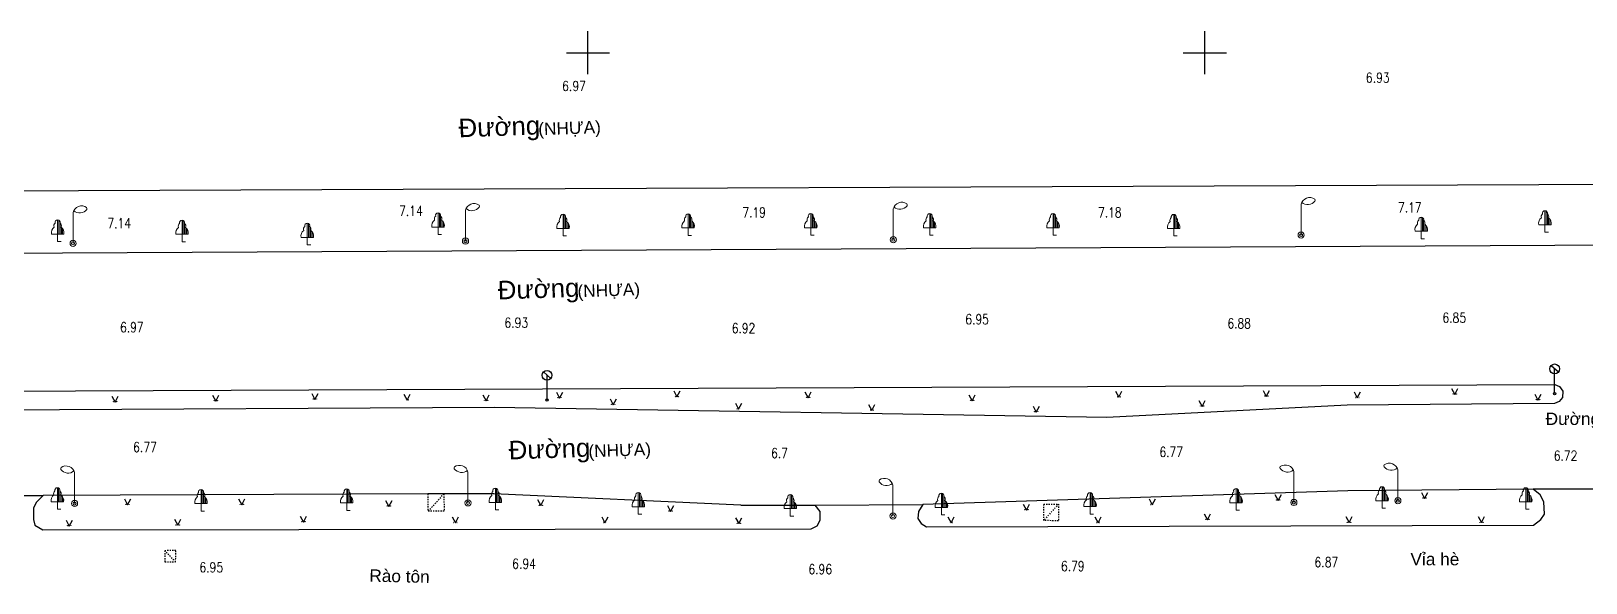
# Model space of a CAD drawing. Header units: millimetres. Extents: x 581430 to 583682, y 2329840 to 2330113.
# Drawn here: x 582975.9 to 583101.9, y 2330057 to 2330101.7 of the extents above; entities that cross this region are included whole.
import ezdxf
from ezdxf.enums import TextEntityAlignment as Align
from ezdxf.xclip import XClip

# ---------------------------------------------------------------- set-up
doc = ezdxf.new("R2010")
doc.units = ezdxf.units.MM
doc.header["$LTSCALE"] = 0.001
doc.header["$MEASUREMENT"] = 0
doc.header["$XCLIPFRAME"] = 0
doc.linetypes.add('NETNHA500', pattern=[0.75, 0.5, -0.25])
doc.layers.add('CHUGIAI', color=250, linetype='Continuous')
doc.layers.add('Existing map', color=250, linetype='Continuous')
doc.layers.add('KYHIEU', color=250, linetype='Continuous', lineweight=0)
doc.styles.add('CHU', font='', dxfattribs={"height": 1.5})
doc.styles.add('CLD', font='', dxfattribs={"height": 1})
doc.styles.add('DC', font='romans.shx', dxfattribs={"width": 0.8, "height": 0.8})
doc.styles.get('CHU').set_extended_font_data('.VnArial')
doc.styles.get('CLD').set_extended_font_data('.VnArialH')

# ---------------------------------------------------------------- blocks, each defined once
blk = doc.blocks.new('CAYLR')
at = {"layer": 'KYHIEU'}
for points in [[(0, 1.75, 0.497303), (-0.198201, 1.488681, 0.339551), (-0.284941, 1.163565, 0.289175), (-0.5, 0.602359)], [(0, 1.75, -0.497303), (0.198201, 1.488681, -0.339551), (0.284941, 1.163565, -0.289175), (0.5, 0.602359)]]:
    blk.add_lwpolyline(points, format="xyb", dxfattribs=at)
for points in [[(0, 0), (0, 1.75)], [(0.1, 0.602359), (0.1, 1.724173)], [(0.2, 0.602359), (0.2, 1.487287)], [(-0.5, 0.602359), (0.5, 0.602359)], [(0, 0), (0.280275, -0.001587)], [(0.3, 0.602359), (0.3, 1.151908)], [(0.4, 0.602359), (0.4, 1.04811)], [(0.5, 0.602359), (0.5, 0.8228110000000001)]]:
    blk.add_lwpolyline(points, dxfattribs=at)
blk = doc.blocks.new('DEN-P')
at = {"layer": 'KYHIEU'}
for points in [[(1.097098964673933, 2.919030659173586, 0.5236518105231166), (5.005858838558197e-09, 2.499999998472049, 0.5493756897929506)], [(0.04813851602375507, 2.635291708156728, 0.4205312355544072), (1.11363583378261, 2.754774887216627, 0.5722409269359763)]]:
    blk.add_lwpolyline(points, format="xyb", dxfattribs=at)
blk.add_lwpolyline([(0, 0), (0, 2.5)], dxfattribs=at)
for radius in [0.25, 0.125]:
    blk.add_circle((0, 0), radius, dxfattribs=at)
blk.add_arc((0.9486675754305907, 2.821126608832856), 0.1778119251538809, 338.0895637355486, 33.40849590752357, dxfattribs=at)
blk = doc.blocks.new('DEN-T')
at = {"layer": 'KYHIEU'}
for points in [[(-0.04813851602375507, 2.635291708156728, -0.4205312355544072), (-1.11363583378261, 2.754774887216627, -0.5722409269359763)], [(-1.097098964673933, 2.919030659173586, -0.5236518105231166), (-5.005858838558197e-09, 2.499999998472049, -0.5493756897929506)]]:
    blk.add_lwpolyline(points, format="xyb", dxfattribs=at)
blk.add_lwpolyline([(0, 0), (0, 2.5)], dxfattribs=at)
for radius in [0.25, 0.125]:
    blk.add_circle((0, 0), radius, dxfattribs=at)
blk.add_arc((-0.9486675754305907, 2.821126608832856), 0.1778119251538809, 146.5915040924764, 201.9104362644512, dxfattribs=at)
blk = doc.blocks.new('BB')
at = {"layer": 'CHUGIAI'}
for p, q in [((-0.2880799999693409, 2.277505999896675), (0.3139760000049137, 1.752171999774873)), ((0, 0), (0, 2))]:
    blk.add_line(p, q, dxfattribs=at)
for centre, radius in [((0, 2), 0.4), ((0, 0), 0.1)]:
    blk.add_circle(centre, radius, dxfattribs=at)
blk = doc.blocks.new('CAYLR-flat-26')
at = {"layer": 'KYHIEU'}
for points in [[(0, 1.75, 0.497303), (-0.1982009999919683, 1.488681000191718, 0.339551), (-0.2849410000490025, 1.163565000053495, 0.289175), (-0.5, 0.6023590001277626)], [(0, 1.75, -0.497303), (0.1982009999919683, 1.488681000191718, -0.339551), (0.2849410000490025, 1.163565000053495, -0.289175), (0.5, 0.6023590001277626)]]:
    blk.add_lwpolyline(points, format="xyb", dxfattribs=at)
for points in [[(0, 0), (0, 1.75)], [(0.09999999997671694, 0.6023590001277626), (0.09999999997671694, 1.724173000082374)], [(0.1999999999534339, 0.6023590001277626), (0.1999999999534339, 1.487286999821663)], [(-0.5, 0.6023590001277626), (0.5, 0.6023590001277626)], [(0, 0), (0.2802750000264496, -0.001587000209838152)], [(0.3000000000465661, 0.6023590001277626), (0.3000000000465661, 1.151907999999821)], [(0.4000000000232831, 0.6023590001277626), (0.4000000000232831, 1.048109999857843)], [(0.5, 0.6023590001277626), (0.5, 0.8228110000491142)]]:
    blk.add_lwpolyline(points, dxfattribs=at)
blk = doc.blocks.new('CAYLR-flat-27')
at = {"layer": 'KYHIEU'}
for points in [[(0, 1.75, 0.497303), (-0.1982009999919683, 1.488681000191718, 0.339551), (-0.2849410000490025, 1.163565000053495, 0.289175), (-0.5, 0.6023590001277626)], [(0, 1.75, -0.497303), (0.1982009999919683, 1.488681000191718, -0.339551), (0.2849410000490025, 1.163565000053495, -0.289175), (0.5, 0.6023590001277626)]]:
    blk.add_lwpolyline(points, format="xyb", dxfattribs=at)
for points in [[(0, 0), (0, 1.75)], [(0.09999999997671694, 0.6023590001277626), (0.09999999997671694, 1.724173000082374)], [(0.1999999999534339, 0.6023590001277626), (0.1999999999534339, 1.487286999821663)], [(-0.5, 0.6023590001277626), (0.5, 0.6023590001277626)], [(0, 0), (0.2802750000264496, -0.001587000209838152)], [(0.3000000000465661, 0.6023590001277626), (0.3000000000465661, 1.151907999999821)], [(0.4000000000232831, 0.6023590001277626), (0.4000000000232831, 1.048109999857843)], [(0.5, 0.6023590001277626), (0.5, 0.8228110000491142)]]:
    blk.add_lwpolyline(points, dxfattribs=at)
blk = doc.blocks.new('CAYLR-flat-29')
at = {"layer": 'KYHIEU'}
for points in [[(0, 1.75, 0.497303), (-0.1982009999919683, 1.488681000191718, 0.339551), (-0.2849410000490025, 1.163565000053495, 0.289175), (-0.5, 0.6023590001277626)], [(0, 1.75, -0.497303), (0.1982009999919683, 1.488681000191718, -0.339551), (0.2849410000490025, 1.163565000053495, -0.289175), (0.5, 0.6023590001277626)]]:
    blk.add_lwpolyline(points, format="xyb", dxfattribs=at)
for points in [[(0, 0), (0, 1.75)], [(0.09999999997671694, 0.6023590001277626), (0.09999999997671694, 1.724173000082374)], [(0.1999999999534339, 0.6023590001277626), (0.1999999999534339, 1.487286999821663)], [(-0.5, 0.6023590001277626), (0.5, 0.6023590001277626)], [(0, 0), (0.2802750000264496, -0.001587000209838152)], [(0.3000000000465661, 0.6023590001277626), (0.3000000000465661, 1.151907999999821)], [(0.4000000000232831, 0.6023590001277626), (0.4000000000232831, 1.048109999857843)], [(0.5, 0.6023590001277626), (0.5, 0.8228110000491142)]]:
    blk.add_lwpolyline(points, dxfattribs=at)
blk = doc.blocks.new('CAYLR-flat-30')
at = {"layer": 'KYHIEU'}
for points in [[(0, 1.75, 0.497303), (-0.1982009999919683, 1.488681000191718, 0.339551), (-0.2849410000490025, 1.163565000053495, 0.289175), (-0.5, 0.6023590001277626)], [(0, 1.75, -0.497303), (0.1982009999919683, 1.488681000191718, -0.339551), (0.2849410000490025, 1.163565000053495, -0.289175), (0.5, 0.6023590001277626)]]:
    blk.add_lwpolyline(points, format="xyb", dxfattribs=at)
for points in [[(0, 0), (0, 1.75)], [(0.09999999997671694, 0.6023590001277626), (0.09999999997671694, 1.724173000082374)], [(0.1999999999534339, 0.6023590001277626), (0.1999999999534339, 1.487286999821663)], [(-0.5, 0.6023590001277626), (0.5, 0.6023590001277626)], [(0, 0), (0.2802750000264496, -0.001587000209838152)], [(0.3000000000465661, 0.6023590001277626), (0.3000000000465661, 1.151907999999821)], [(0.4000000000232831, 0.6023590001277626), (0.4000000000232831, 1.048109999857843)], [(0.5, 0.6023590001277626), (0.5, 0.8228110000491142)]]:
    blk.add_lwpolyline(points, dxfattribs=at)
blk = doc.blocks.new('CAYLR-flat-31')
at = {"layer": 'KYHIEU'}
for points in [[(0, 1.75, 0.497303), (-0.1982009999919683, 1.488681000191718, 0.339551), (-0.2849410000490025, 1.163565000053495, 0.289175), (-0.5, 0.6023590001277626)], [(0, 1.75, -0.497303), (0.1982009999919683, 1.488681000191718, -0.339551), (0.2849410000490025, 1.163565000053495, -0.289175), (0.5, 0.6023590001277626)]]:
    blk.add_lwpolyline(points, format="xyb", dxfattribs=at)
for points in [[(0, 0), (0, 1.75)], [(0.09999999997671694, 0.6023590001277626), (0.09999999997671694, 1.724173000082374)], [(0.1999999999534339, 0.6023590001277626), (0.1999999999534339, 1.487286999821663)], [(-0.5, 0.6023590001277626), (0.5, 0.6023590001277626)], [(0, 0), (0.2802750000264496, -0.001587000209838152)], [(0.3000000000465661, 0.6023590001277626), (0.3000000000465661, 1.151907999999821)], [(0.4000000000232831, 0.6023590001277626), (0.4000000000232831, 1.048109999857843)], [(0.5, 0.6023590001277626), (0.5, 0.8228110000491142)]]:
    blk.add_lwpolyline(points, dxfattribs=at)
blk = doc.blocks.new('CAYLR-flat-32')
at = {"layer": 'KYHIEU'}
for points in [[(0, 1.75, 0.497303), (-0.1982009999919683, 1.488681000191718, 0.339551), (-0.2849410000490025, 1.163565000053495, 0.289175), (-0.5, 0.6023590001277626)], [(0, 1.75, -0.497303), (0.1982009999919683, 1.488681000191718, -0.339551), (0.2849410000490025, 1.163565000053495, -0.289175), (0.5, 0.6023590001277626)]]:
    blk.add_lwpolyline(points, format="xyb", dxfattribs=at)
for points in [[(0, 0), (0, 1.75)], [(0.09999999997671694, 0.6023590001277626), (0.09999999997671694, 1.724173000082374)], [(0.1999999999534339, 0.6023590001277626), (0.1999999999534339, 1.487286999821663)], [(-0.5, 0.6023590001277626), (0.5, 0.6023590001277626)], [(0, 0), (0.2802750000264496, -0.001587000209838152)], [(0.3000000000465661, 0.6023590001277626), (0.3000000000465661, 1.151907999999821)], [(0.4000000000232831, 0.6023590001277626), (0.4000000000232831, 1.048109999857843)], [(0.5, 0.6023590001277626), (0.5, 0.8228110000491142)]]:
    blk.add_lwpolyline(points, dxfattribs=at)
blk = doc.blocks.new('CAYLR-flat-33')
at = {"layer": 'KYHIEU'}
for points in [[(0, 1.75, 0.497303), (-0.1982009999919683, 1.488681000191718, 0.339551), (-0.2849410000490025, 1.163565000053495, 0.289175), (-0.5, 0.6023590001277626)], [(0, 1.75, -0.497303), (0.1982009999919683, 1.488681000191718, -0.339551), (0.2849410000490025, 1.163565000053495, -0.289175), (0.5, 0.6023590001277626)]]:
    blk.add_lwpolyline(points, format="xyb", dxfattribs=at)
for points in [[(0, 0), (0, 1.75)], [(0.09999999997671694, 0.6023590001277626), (0.09999999997671694, 1.724173000082374)], [(0.1999999999534339, 0.6023590001277626), (0.1999999999534339, 1.487286999821663)], [(-0.5, 0.6023590001277626), (0.5, 0.6023590001277626)], [(0, 0), (0.2802750000264496, -0.001587000209838152)], [(0.3000000000465661, 0.6023590001277626), (0.3000000000465661, 1.151907999999821)], [(0.4000000000232831, 0.6023590001277626), (0.4000000000232831, 1.048109999857843)], [(0.5, 0.6023590001277626), (0.5, 0.8228110000491142)]]:
    blk.add_lwpolyline(points, dxfattribs=at)
blk = doc.blocks.new('CAYLR-flat-34')
at = {"layer": 'KYHIEU'}
for points in [[(0, 1.75, 0.497303), (-0.1982009999919683, 1.488681000191718, 0.339551), (-0.2849410000490025, 1.163565000053495, 0.289175), (-0.5, 0.6023590001277626)], [(0, 1.75, -0.497303), (0.1982009999919683, 1.488681000191718, -0.339551), (0.2849410000490025, 1.163565000053495, -0.289175), (0.5, 0.6023590001277626)]]:
    blk.add_lwpolyline(points, format="xyb", dxfattribs=at)
for points in [[(0, 0), (0, 1.75)], [(0.09999999997671694, 0.6023590001277626), (0.09999999997671694, 1.724173000082374)], [(0.1999999999534339, 0.6023590001277626), (0.1999999999534339, 1.487286999821663)], [(-0.5, 0.6023590001277626), (0.5, 0.6023590001277626)], [(0, 0), (0.2802750000264496, -0.001587000209838152)], [(0.3000000000465661, 0.6023590001277626), (0.3000000000465661, 1.151907999999821)], [(0.4000000000232831, 0.6023590001277626), (0.4000000000232831, 1.048109999857843)], [(0.5, 0.6023590001277626), (0.5, 0.8228110000491142)]]:
    blk.add_lwpolyline(points, dxfattribs=at)
blk = doc.blocks.new('CAYLR-flat-35')
at = {"layer": 'KYHIEU'}
for points in [[(0, 1.75, 0.497303), (-0.1982009999919683, 1.488681000191718, 0.339551), (-0.2849410000490025, 1.163565000053495, 0.289175), (-0.5, 0.6023590001277626)], [(0, 1.75, -0.497303), (0.1982009999919683, 1.488681000191718, -0.339551), (0.2849410000490025, 1.163565000053495, -0.289175), (0.5, 0.6023590001277626)]]:
    blk.add_lwpolyline(points, format="xyb", dxfattribs=at)
for points in [[(0, 0), (0, 1.75)], [(0.09999999997671694, 0.6023590001277626), (0.09999999997671694, 1.724173000082374)], [(0.1999999999534339, 0.6023590001277626), (0.1999999999534339, 1.487286999821663)], [(-0.5, 0.6023590001277626), (0.5, 0.6023590001277626)], [(0, 0), (0.2802750000264496, -0.001587000209838152)], [(0.3000000000465661, 0.6023590001277626), (0.3000000000465661, 1.151907999999821)], [(0.4000000000232831, 0.6023590001277626), (0.4000000000232831, 1.048109999857843)], [(0.5, 0.6023590001277626), (0.5, 0.8228110000491142)]]:
    blk.add_lwpolyline(points, dxfattribs=at)
blk = doc.blocks.new('BB-flat-9')
at = {"layer": 'CHUGIAI'}
for p, q in [((-0.2880799999693409, 2.277505999896675), (0.3139760000631213, 1.752171999774873)), ((0, 0), (0, 2))]:
    blk.add_line(p, q, dxfattribs=at)
for centre, radius in [((0, 2), 0.4), ((0, 0), 0.1)]:
    blk.add_circle(centre, radius, dxfattribs=at)
blk = doc.blocks.new('BB-flat-10')
for p, q in [((-0.2880799999693409, 2.277505999896675), (0.3139760000631213, 1.752171999774873)), ((0, 0), (0, 2))]:
    blk.add_line(p, q)
for centre, radius in [((0, 2), 0.4), ((0, 0), 0.1)]:
    blk.add_circle(centre, radius)
blk = doc.blocks.new('DEN-T-flat-16')
at = {"layer": 'KYHIEU'}
for points in [[(-0.04813851602375507, 2.635291708167642, -0.4205312355544072), (-1.113635833724402, 2.754774887114763, -0.5722409269359763)], [(-1.097098964615725, 2.919030659366399, -0.5236518105231166), (-5.005858838558197e-09, 2.499999998603016, -0.5493756897929506)]]:
    blk.add_lwpolyline(points, format="xyb", dxfattribs=at)
blk.add_lwpolyline([(0, 0), (0, 2.5)], dxfattribs=at)
for radius in [0.25, 0.125]:
    blk.add_circle((0, 0), radius, dxfattribs=at)
blk.add_arc((-0.9486675754887983, 2.821126608643681), 0.1778119251538809, 146.5915041012708, 201.9104362537072, dxfattribs=at)
blk = doc.blocks.new('DEN-T-flat-17')
at = {"layer": 'KYHIEU'}
for points in [[(-0.04813851602375507, 2.635291708167642, -0.4205312355544072), (-1.113635833840817, 2.754774887114763, -0.5722409269359763)], [(-1.09709896473214, 2.919030659366399, -0.5236518105231166), (-5.005858838558197e-09, 2.499999998603016, -0.5493756897929506)]]:
    blk.add_lwpolyline(points, format="xyb", dxfattribs=at)
blk.add_lwpolyline([(0, 0), (0, 2.5)], dxfattribs=at)
for radius in [0.25, 0.125]:
    blk.add_circle((0, 0), radius, dxfattribs=at)
blk.add_arc((-0.948667575372383, 2.821126608643681), 0.1778119251538809, 146.5915041012708, 201.9104362537072, dxfattribs=at)
blk = doc.blocks.new('DEN-T-flat-18')
at = {"layer": 'KYHIEU'}
for points in [[(-0.04813851602375507, 2.635291708167642, -0.4205312355544072), (-1.113635833840817, 2.754774887114763, -0.5722409269359763)], [(-1.09709896473214, 2.919030659366399, -0.5236518105231166), (-5.005858838558197e-09, 2.499999998603016, -0.5493756897929506)]]:
    blk.add_lwpolyline(points, format="xyb", dxfattribs=at)
blk.add_lwpolyline([(0, 0), (0, 2.5)], dxfattribs=at)
for radius in [0.25, 0.125]:
    blk.add_circle((0, 0), radius, dxfattribs=at)
blk.add_arc((-0.948667575372383, 2.821126608643681), 0.1778119251538809, 146.5915041012708, 201.9104362537072, dxfattribs=at)
blk = doc.blocks.new('DEN-T-flat-19')
at = {"layer": 'KYHIEU'}
for points in [[(-0.04813851602375507, 2.635291708167642, -0.4205312355544072), (-1.113635833840817, 2.754774887114763, -0.5722409269359763)], [(-1.09709896473214, 2.919030659366399, -0.5236518105231166), (-5.005858838558197e-09, 2.499999998603016, -0.5493756897929506)]]:
    blk.add_lwpolyline(points, format="xyb", dxfattribs=at)
blk.add_lwpolyline([(0, 0), (0, 2.5)], dxfattribs=at)
for radius in [0.25, 0.125]:
    blk.add_circle((0, 0), radius, dxfattribs=at)
blk.add_arc((-0.948667575372383, 2.821126608643681), 0.1778119251538809, 146.5915041012708, 201.9104362537072, dxfattribs=at)
blk = doc.blocks.new('DEN-T-flat-20')
at = {"layer": 'KYHIEU'}
for points in [[(-0.04813851602375507, 2.635291708167642, -0.4205312355544072), (-1.113635833724402, 2.754774887114763, -0.5722409269359763)], [(-1.097098964615725, 2.919030659366399, -0.5236518105231166), (-5.005858838558197e-09, 2.499999998603016, -0.5493756897929506)]]:
    blk.add_lwpolyline(points, format="xyb", dxfattribs=at)
blk.add_lwpolyline([(0, 0), (0, 2.5)], dxfattribs=at)
for radius in [0.25, 0.125]:
    blk.add_circle((0, 0), radius, dxfattribs=at)
blk.add_arc((-0.9486675754887983, 2.821126608643681), 0.1778119251538809, 146.5915041012708, 201.9104362537072, dxfattribs=at)
blk = doc.blocks.new('DEN-P-flat-33')
at = {"layer": 'KYHIEU'}
for points in [[(1.09709896473214, 2.919030659366399, 0.5236518105231166), (5.005858838558197e-09, 2.499999998603016, 0.5493756897929506)], [(0.04813851602375507, 2.635291708167642, 0.4205312355544072), (1.113635833840817, 2.754774887114763, 0.5722409269359763)]]:
    blk.add_lwpolyline(points, format="xyb", dxfattribs=at)
blk.add_lwpolyline([(0, 0), (0, 2.5)], dxfattribs=at)
for radius in [0.25, 0.125]:
    blk.add_circle((0, 0), radius, dxfattribs=at)
blk.add_arc((0.948667575372383, 2.821126608643681), 0.1778119251538809, 338.0895637462928, 33.40849589872919, dxfattribs=at)
blk = doc.blocks.new('DEN-P-flat-34')
at = {"layer": 'KYHIEU'}
for points in [[(1.09709896473214, 2.919030659366399, 0.5236518105231166), (5.005858838558197e-09, 2.499999998603016, 0.5493756897929506)], [(0.04813851602375507, 2.635291708167642, 0.4205312355544072), (1.113635833840817, 2.754774887114763, 0.5722409269359763)]]:
    blk.add_lwpolyline(points, format="xyb", dxfattribs=at)
blk.add_lwpolyline([(0, 0), (0, 2.5)], dxfattribs=at)
for radius in [0.25, 0.125]:
    blk.add_circle((0, 0), radius, dxfattribs=at)
blk.add_arc((0.948667575372383, 2.821126608643681), 0.1778119251538809, 338.0895637462928, 33.40849589872919, dxfattribs=at)
blk = doc.blocks.new('DEN-P-flat-35')
at = {"layer": 'KYHIEU'}
for points in [[(1.097098964615725, 2.919030659366399, 0.5236518105231166), (5.005858838558197e-09, 2.499999998603016, 0.5493756897929506)], [(0.04813851602375507, 2.635291708167642, 0.4205312355544072), (1.113635833724402, 2.754774887114763, 0.5722409269359763)]]:
    blk.add_lwpolyline(points, format="xyb", dxfattribs=at)
blk.add_lwpolyline([(0, 0), (0, 2.5)], dxfattribs=at)
for radius in [0.25, 0.125]:
    blk.add_circle((0, 0), radius, dxfattribs=at)
blk.add_arc((0.9486675754887983, 2.821126608643681), 0.1778119251538809, 338.0895637462928, 33.40849589872919, dxfattribs=at)
blk = doc.blocks.new('DEN-P-flat-36')
at = {"layer": 'KYHIEU'}
for points in [[(1.09709896473214, 2.919030659366399, 0.5236518105231166), (5.005858838558197e-09, 2.499999998603016, 0.5493756897929506)], [(0.04813851602375507, 2.635291708167642, 0.4205312355544072), (1.113635833840817, 2.754774887114763, 0.5722409269359763)]]:
    blk.add_lwpolyline(points, format="xyb", dxfattribs=at)
blk.add_lwpolyline([(0, 0), (0, 2.5)], dxfattribs=at)
for radius in [0.25, 0.125]:
    blk.add_circle((0, 0), radius, dxfattribs=at)
blk.add_arc((0.948667575372383, 2.821126608643681), 0.1778119251538809, 338.0895637462928, 33.40849589872919, dxfattribs=at)
blk = doc.blocks.new('Existing map')
at = {"layer": 'Existing map'}
h = blk.add_hatch(color=256, dxfattribs=at)
h.paths.add_polyline_path([(-74.56825758866034, -15.12884830497205, 1), (-74.59025758854114, -15.12884830497205, 1)])
h.paths.add_polyline_path([(-74.82704747864045, -15.12884830497205, 1), (-74.84904747875407, -15.12884830497205, 1)])
h = blk.add_hatch(color=256, dxfattribs=at)
h.paths.add_polyline_path([(-183.1570109517779, -15.75188847072423, 1), (-183.1790109516587, -15.75188847072423, 1)])
h.paths.add_polyline_path([(-183.415800841758, -15.75188847072423, 1), (-183.4378008418716, -15.75188847072423, 1)])
h = blk.add_hatch(color=256, dxfattribs=at)
h.paths.add_polyline_path([(-174.9970032621641, -15.67286626622081, 1), (-175.0190032620449, -15.67286626622081, 1)])
h.paths.add_polyline_path([(-175.2557931521442, -15.67286626622081, 1), (-175.2777931522578, -15.67286626622081, 1)])
h = blk.add_hatch(color=256, dxfattribs=at)
h.paths.add_polyline_path([(-166.9654996306635, -15.53326601162553, 1), (-166.9874996305443, -15.53326601162553, 1)])
h.paths.add_polyline_path([(-167.2242895206437, -15.53326601162553, 1), (-167.2462895207573, -15.53326601162553, 1)])
h = blk.add_hatch(color=256, dxfattribs=at)
h.paths.add_polyline_path([(-159.4928474386688, -15.60315074492246, 1), (-159.5148474385496, -15.60315074492246, 1)])
h.paths.add_polyline_path([(-159.7516373286489, -15.60315074492246, 1), (-159.7736373287626, -15.60315074492246, 1)])
h = blk.add_hatch(color=256, dxfattribs=at)
h.paths.add_polyline_path([(-153.0860022560228, -15.64342330349609, 1), (-153.1080022559036, -15.64342330349609, 1)])
h.paths.add_polyline_path([(-153.3447921460029, -15.64342330349609, 1), (-153.3667921461165, -15.64342330349609, 1)])
h = blk.add_hatch(color=256, dxfattribs=at)
h.paths.add_polyline_path([(-147.1324516079621, -15.4335998906754, 1), (-147.1544516078429, -15.4335998906754, 1)])
h.paths.add_polyline_path([(-147.3912414979422, -15.4335998906754, 1), (-147.4132414980559, -15.4335998906754, 1)])
h = blk.add_hatch(color=256, dxfattribs=at)
h.paths.add_polyline_path([(-142.7827304543462, -15.97541809035465, 1), (-142.804730454227, -15.97541809035465, 1)])
h.paths.add_polyline_path([(-143.0415203443263, -15.97541809035465, 1), (-143.0635203444399, -15.97541809035465, 1)])
h = blk.add_hatch(color=256, dxfattribs=at)
h.paths.add_polyline_path([(-137.6132663807366, -15.33427219418809, 1), (-137.6352663806174, -15.33427219418809, 1)])
h.paths.add_polyline_path([(-137.8720562707167, -15.33427219418809, 1), (-137.8940562708303, -15.33427219418809, 1)])
h = blk.add_hatch(color=256, dxfattribs=at)
h.paths.add_polyline_path([(-132.6224370691925, -16.33161025494337, 1), (-132.6444370690733, -16.33161025494337, 1)])
h.paths.add_polyline_path([(-132.8812269591726, -16.33161025494337, 1), (-132.9032269592863, -16.33161025494337, 1)])
h = blk.add_hatch(color=256, dxfattribs=at)
h.paths.add_polyline_path([(-126.9897935332265, -15.40551062719896, 1), (-127.0117935331073, -15.40551062719896, 1)])
h.paths.add_polyline_path([(-127.2485834232066, -15.40551062719896, 1), (-127.2705834233202, -15.40551062719896, 1)])
h = blk.add_hatch(color=256, dxfattribs=at)
h.paths.add_polyline_path([(-113.6956250827061, -15.64325409103185, 1), (-113.7176250825869, -15.64325409103185, 1)])
h.paths.add_polyline_path([(-113.9544149726862, -15.64325409103185, 1), (-113.9764149727998, -15.64325409103185, 1)])
h = blk.add_hatch(color=256, dxfattribs=at)
h.paths.add_polyline_path([(-101.7969965817174, -15.35745429713279, 1), (-101.8189965815982, -15.35745429713279, 1)])
h.paths.add_polyline_path([(-102.0557864716975, -15.35745429713279, 1), (-102.0777864718111, -15.35745429713279, 1)])
h = blk.add_hatch(color=256, dxfattribs=at)
h.paths.add_polyline_path([(-95.04700319992844, -16.10029686335474, 1), (-95.06900319980923, -16.10029686335474, 1)])
h.paths.add_polyline_path([(-95.30579308990855, -16.10029686335474, 1), (-95.32779309002217, -16.10029686335474, 1)])
h = blk.add_hatch(color=256, dxfattribs=at)
h.paths.add_polyline_path([(-89.8415297473548, -15.30026049586013, 1), (-89.86352974723559, -15.30026049586013, 1)])
h.paths.add_polyline_path([(-90.1003196373349, -15.30026049586013, 1), (-90.12231963744853, -15.30026049586013, 1)])
h = blk.add_hatch(color=256, dxfattribs=at)
h.paths.add_polyline_path([(-82.4624313339591, -15.41464809840545, 1), (-82.4844313338399, -15.41464809840545, 1)])
h.paths.add_polyline_path([(-82.72122122393921, -15.41464809840545, 1), (-82.74322122405283, -15.41464809840545, 1)])
h = blk.add_hatch(color=256, dxfattribs=at)
h.paths.add_polyline_path([(-67.8182642069878, -15.58606028975919, 1), (-67.8402642068686, -15.58606028975919, 1)])
h.paths.add_polyline_path([(-68.07705409696791, -15.58606028975919, 1), (-68.09905409708153, -15.58606028975919, 1)])
h = blk.add_hatch(color=256, dxfattribs=at)
h.paths.add_polyline_path([(-121.8203294596169, -16.43838329799473, 1), (-121.8423294594977, -16.43838329799473, 1)])
h.paths.add_polyline_path([(-122.079119349597, -16.43838329799473, 1), (-122.1011193497106, -16.43838329799473, 1)])
h = blk.add_hatch(color=256, dxfattribs=at)
h.paths.add_polyline_path([(-108.4897985969437, -16.55750884860754, 1), (-108.5117985968245, -16.55750884860754, 1)])
h.paths.add_polyline_path([(-108.7485884869238, -16.55750884860754, 1), (-108.7705884870375, -16.55750884860754, 1)])
h = blk.add_hatch(color=256, dxfattribs=at)
h.paths.add_polyline_path([(-88.87916144402698, -23.72720870608464, 1), (-88.90116144390777, -23.72720870608464, 1)])
h.paths.add_polyline_path([(-89.13795133400708, -23.72720870608464, 1), (-89.1599513341207, -23.72720870608464, 1)])
h = blk.add_hatch(color=256, dxfattribs=at)
h.paths.add_polyline_path([(-77.01477715640794, -23.55968840094283, 1), (-77.03677715628874, -23.55968840094283, 1)])
h.paths.add_polyline_path([(-77.27356704638805, -23.55968840094283, 1), (-77.29556704650167, -23.55968840094283, 1)])
h = blk.add_hatch(color=256, dxfattribs=at)
h.paths.add_polyline_path([(-182.1505135075422, -24.08052425924689, 1), (-182.172513507423, -24.08052425924689, 1)])
h.paths.add_polyline_path([(-182.4093033975223, -24.08052425924689, 1), (-182.4313033976359, -24.08052425924689, 1)])
h = blk.add_hatch(color=256, dxfattribs=at)
h.paths.add_polyline_path([(-172.8936318934429, -24.08052425924689, 1), (-172.9156318933237, -24.08052425924689, 1)])
h.paths.add_polyline_path([(-173.1524217834231, -24.08052425924689, 1), (-173.1744217835367, -24.08052425924689, 1)])
h = blk.add_hatch(color=256, dxfattribs=at)
h.paths.add_polyline_path([(-160.9724092723336, -24.21352522913367, 1), (-160.9944092722144, -24.21352522913367, 1)])
h.paths.add_polyline_path([(-161.2311991623137, -24.21352522913367, 1), (-161.2531991624273, -24.21352522913367, 1)])
h = blk.add_hatch(color=256, dxfattribs=at)
h.paths.add_polyline_path([(-148.651906185085, -24.14702474419028, 1), (-148.6739061849657, -24.14702474419028, 1)])
h.paths.add_polyline_path([(-148.9106960750651, -24.14702474419028, 1), (-148.9326960751787, -24.14702474419028, 1)])
h = blk.add_hatch(color=256, dxfattribs=at)
h.paths.add_polyline_path([(-138.1294008118566, -24.61286656325683, 1), (-138.1514008117374, -24.61286656325683, 1)])
h.paths.add_polyline_path([(-138.3881907018367, -24.61286656325683, 1), (-138.4101907019503, -24.61286656325683, 1)])
h = blk.add_hatch(color=256, dxfattribs=at)
h.paths.add_polyline_path([(-109.2901246950496, -24.50389375863597, 1), (-109.3121246949304, -24.50389375863597, 1)])
h.paths.add_polyline_path([(-109.5489145850297, -24.50389375863597, 1), (-109.5709145851433, -24.50389375863597, 1)])
h = blk.add_hatch(color=256, dxfattribs=at)
h.paths.add_polyline_path([(-99.09029159962665, -24.08627748209983, 1), (-99.11229159950744, -24.08627748209983, 1)])
h.paths.add_polyline_path([(-99.34908148960676, -24.08627748209983, 1), (-99.37108148972038, -24.08627748209983, 1)])
h = blk.add_hatch(color=256, dxfattribs=at)
h.paths.add_polyline_path([(-186.8790392060764, -25.81038292823359, 1), (-186.9010392059572, -25.81038292823359, 1)])
h.paths.add_polyline_path([(-187.1378290960565, -25.81038292823359, 1), (-187.1598290961701, -25.81038292823359, 1)])
h = blk.add_hatch(color=256, dxfattribs=at)
h.paths.add_polyline_path([(-178.088161319145, -25.7438824432902, 1), (-178.1101613190258, -25.7438824432902, 1)])
h.paths.add_polyline_path([(-178.3469512091251, -25.7438824432902, 1), (-178.3689512092387, -25.7438824432902, 1)])
h = blk.add_hatch(color=256, dxfattribs=at)
h.paths.add_polyline_path([(-167.8985661843326, -25.4777112910524, 1), (-167.9205661842134, -25.4777112910524, 1)])
h.paths.add_polyline_path([(-168.1573560743127, -25.4777112910524, 1), (-168.1793560744263, -25.4777112910524, 1)])
h = blk.add_hatch(color=256, dxfattribs=at)
h.paths.add_polyline_path([(-155.5780630969675, -25.54438098846003, 1), (-155.6000630968483, -25.54438098846003, 1)])
h.paths.add_polyline_path([(-155.8368529869476, -25.54438098846003, 1), (-155.8588529870613, -25.54438098846003, 1)])
h = blk.add_hatch(color=256, dxfattribs=at)
h.paths.add_polyline_path([(-143.4573767593829, -25.54438098846003, 1), (-143.4793767592637, -25.54438098846003, 1)])
h.paths.add_polyline_path([(-143.716166649363, -25.54438098846003, 1), (-143.7381666494766, -25.54438098846003, 1)])
h = blk.add_hatch(color=256, dxfattribs=at)
h.paths.add_polyline_path([(-132.6019611477386, -25.61088147340342, 1), (-132.6239611476194, -25.61088147340342, 1)])
h.paths.add_polyline_path([(-132.8607510377187, -25.61088147340342, 1), (-132.8827510378323, -25.61088147340342, 1)])
h = blk.add_hatch(color=256, dxfattribs=at)
h.paths.add_polyline_path([(-115.3933613887057, -25.54810366220772, 1), (-115.4153613885865, -25.54810366220772, 1)])
h.paths.add_polyline_path([(-115.6521512786858, -25.54810366220772, 1), (-115.6741512787994, -25.54810366220772, 1)])
h = blk.add_hatch(color=256, dxfattribs=at)
h.paths.add_polyline_path([(-103.4795524633955, -25.54810366220772, 1), (-103.5015524632763, -25.54810366220772, 1)])
h.paths.add_polyline_path([(-103.7383423533756, -25.54810366220772, 1), (-103.7603423534892, -25.54810366220772, 1)])
h = blk.add_hatch(color=256, dxfattribs=at)
h.paths.add_polyline_path([(-94.61736188479699, -25.29750005388632, 1), (-94.63936188467778, -25.29750005388632, 1)])
h.paths.add_polyline_path([(-94.8761517747771, -25.29750005388632, 1), (-94.89815177489072, -25.29750005388632, 1)])
h = blk.add_hatch(color=256, dxfattribs=at)
h.paths.add_polyline_path([(-83.13566550647374, -25.52830580761656, 1), (-83.15766550635453, -25.52830580761656, 1)])
h.paths.add_polyline_path([(-83.39445539645385, -25.52830580761656, 1), (-83.41645539656747, -25.52830580761656, 1)])
h = blk.add_hatch(color=256, dxfattribs=at)
h.paths.add_polyline_path([(-72.40310542285442, -25.52830580761656, 1), (-72.42510542273521, -25.52830580761656, 1)])
h.paths.add_polyline_path([(-72.66189531283453, -25.52830580761656, 1), (-72.68389531294815, -25.52830580761656, 1)])
for p, q in [((-144.9674589661881, 10.79531700070947), (-144.9674589661881, 14.29531700070947)), ((-94.96745896618813, 10.79531700070947), (-94.96745896618813, 14.29531700070947)), ((-146.7174589661881, 12.54531700070947), (-143.2174589661881, 12.54531700070947)), ((-96.71745896618813, 12.54531700070947), (-93.21745896618813, 12.54531700070947)), ((-49.17745896615088, 1.895317000802606), (-294.9674589661881, 0.9137579896487296)), ((-294.9674589661881, -4.245830476284027), (-49.17745896615088, -2.984682999085635)), ((-259.5574589661555, -15.19468299951404), (-66.58745896618348, -14.34468299942091)), ((-167.3634291747585, -15.07772927405313), (-167.105894575594, -15.56370862573385)), ((-167.105894575594, -15.56370862573385), (-166.8483599765459, -15.07772927405313)), ((-147.5303811520571, -14.97806315310299), (-147.2728465528926, -15.46404250478372)), ((-147.2728465528926, -15.46404250478372), (-147.0153119538445, -14.97806315310299)), ((-138.0111959248316, -14.87873545661569), (-137.7536613256671, -15.36471480829641)), ((-137.7536613256671, -15.36471480829641), (-137.496126726619, -14.87873545661569)), ((-127.3877230773214, -14.94997388962656), (-127.1301884781569, -15.43595324130729)), ((-127.1301884781569, -15.43595324130729), (-126.8726538791088, -14.94997388962656)), ((-102.1949261258123, -14.90191755956039), (-101.9373915266478, -15.38789691124111)), ((-101.9373915266478, -15.38789691124111), (-101.6798569275998, -14.90191755956039)), ((-90.23945929144975, -14.84472375828773), (-89.98192469228525, -15.33070310996845)), ((-89.98192469228525, -15.33070310996845), (-89.72439009323716, -14.84472375828773)), ((-82.86036087805405, -14.95911136083305), (-82.60282627888955, -15.44509071251377)), ((-82.60282627888955, -15.44509071251377), (-82.34529167984147, -14.95911136083305)), ((-74.9661871327553, -14.67331156739965), (-74.7086525335908, -15.15929091908038)), ((-74.7086525335908, -15.15929091908038), (-74.45111793454271, -14.67331156739965)), ((-66.58745896618348, -14.34468299942091), (-66.21745896618813, -14.51468299934641)), ((-66.21745896618813, -14.51468299934641), (-65.9374589661602, -14.89468299923465)), ((-65.9374589661602, -14.89468299923465), (-65.97745896619745, -15.41468299925327)), ((-152.5574589661555, -16.23468299908563), (-259.5774589661742, -16.74468299932778)), ((-183.5549404958729, -15.29635173315182), (-183.2974058967084, -15.78233108483255)), ((-183.2974058967084, -15.78233108483255), (-183.0398712976603, -15.29635173315182)), ((-175.394932806259, -15.21732952864841), (-175.1373982070945, -15.70330888032913)), ((-175.1373982070945, -15.70330888032913), (-174.8798636080464, -15.21732952864841)), ((-159.8907769827638, -15.14761400735006), (-159.6332423835993, -15.63359335903078)), ((-159.6332423835993, -15.63359335903078), (-159.3757077845512, -15.14761400735006)), ((-153.4839318001177, -15.18788656592369), (-153.2263972009532, -15.67386591760442)), ((-153.2263972009532, -15.67386591760442), (-152.9688626019051, -15.18788656592369)), ((-102.9074589661323, -17.03468299936503), (-152.5574589661555, -16.23468299908563)), ((-143.1806599984411, -15.51988135278225), (-142.9231253992766, -16.00586070446298)), ((-142.9231253992766, -16.00586070446298), (-142.6655908002285, -15.51988135278225)), ((-133.0203666132875, -15.87607351737097), (-132.762832014123, -16.36205286905169)), ((-132.762832014123, -16.36205286905169), (-132.5052974150749, -15.87607351737097)), ((-122.2182590037119, -15.98284656042233), (-121.9607244045474, -16.46882591210306)), ((-121.9607244045474, -16.46882591210306), (-121.7031898054993, -15.98284656042233)), ((-114.0935546268011, -15.18771735345945), (-113.8360200276366, -15.67369670514017)), ((-113.8360200276366, -15.67369670514017), (-113.5784854285885, -15.18771735345945)), ((-108.8877281410387, -16.10197211103514), (-108.6301935418742, -16.58795146271586)), ((-108.6301935418742, -16.58795146271586), (-108.3726589428261, -16.10197211103514)), ((-83.41745896614157, -16.02468299912289), (-102.9074589661323, -17.03468299936503)), ((-95.44493274402339, -15.64476012578234), (-95.18739814485889, -16.13073947746307)), ((-95.18739814485889, -16.13073947746307), (-94.9298635458108, -15.64476012578234)), ((-66.61745896621142, -15.89468299923465), (-83.41745896614157, -16.02468299912289)), ((-68.21619375108276, -15.13052355218679), (-67.95865915191825, -15.61650290386751)), ((-67.95865915191825, -15.61650290386751), (-67.70112455287017, -15.13052355218679)), ((-66.24745896621607, -15.73468299908563), (-66.61745896621142, -15.89468299923465)), ((-65.97745896619745, -15.41468299925327), (-66.24745896621607, -15.73468299908563)), ((-199.0774589661742, -23.40468299947679), (-189.13745896623, -23.34468299942091)), ((-189.7074589661788, -23.91468299925327), (-189.9274589661509, -24.37468299921602)), ((-189.13745896623, -23.34468299942091), (-189.7074589661788, -23.91468299925327)), ((-157.950577400974, -23.23468299861997), (-189.13745896623, -23.34468299942091)), ((-182.5484430516372, -23.62498752167448), (-182.2909084524726, -24.11096687335521)), ((-182.2909084524726, -24.11096687335521), (-182.0333738534246, -23.62498752167448)), ((-173.2915614375379, -23.62498752167448), (-173.0340268383734, -24.11096687335521)), ((-173.0340268383734, -24.11096687335521), (-172.7764922393253, -23.62498752167448)), ((-161.3703388164286, -23.75798849156126), (-161.1128042172641, -24.24396784324199)), ((-161.1128042172641, -24.24396784324199), (-160.855269618216, -23.75798849156126)), ((-156.6574589661323, -23.23468299861997), (-157.950577400974, -23.23468299861997)), ((-152.6074589662021, -23.23468299908563), (-156.6574589661323, -23.23468299861997)), ((-132.5674589661648, -24.13468299992383), (-152.6074589662021, -23.23468299908563)), ((-149.0498357291799, -23.69148800661787), (-148.7923011300154, -24.1774673582986)), ((-148.7923011300154, -24.1774673582986), (-148.5347665309673, -23.69148800661787)), ((-83.36745896621142, -22.97468299930915), (-117.8274589661742, -24.09468299942091)), ((-99.4882211437216, -23.63074074452743), (-99.2306865445571, -24.11672009620816)), ((-99.2306865445571, -24.11672009620816), (-98.97315194550902, -23.63074074452743)), ((-89.27709098812193, -23.27167196851224), (-89.01955638895743, -23.75765132019296)), ((-89.01955638895743, -23.75765132019296), (-88.76202178990934, -23.27167196851224)), ((-68.34745896619279, -22.84468299942091), (-83.36745896621142, -22.97468299930915)), ((-77.4127067005029, -23.10415166337043), (-77.1551721013384, -23.59013101505116)), ((-77.1551721013384, -23.59013101505116), (-76.89763750229031, -23.10415166337043)), ((-67.78745896613691, -23.29468299914151), (-68.34745896619279, -22.84468299942091)), ((-56.53745896613691, -22.85468299919739), (-68.3474589663092, -22.85468299919739)), ((-67.47745896619745, -23.86468299943954), (-67.78745896613691, -23.29468299914151)), ((-67.43504074576776, -24.86468299943954), (-67.47745896619745, -23.86468299943954)), ((-189.9274589661509, -24.37468299921602), (-189.9274589661509, -25.31468299916014)), ((-168.2964957284275, -25.02217455348), (-168.038961129263, -25.50815390516073)), ((-168.038961129263, -25.50815390516073), (-167.781426530215, -25.02217455348)), ((-155.9759926410625, -25.08884425088763), (-155.718458041898, -25.57482360256836)), ((-155.718458041898, -25.57482360256836), (-155.4609234428499, -25.08884425088763)), ((-143.8553063034778, -25.08884425088763), (-143.5977717043133, -25.57482360256836)), ((-143.5977717043133, -25.57482360256836), (-143.3402371052653, -25.08884425088763)), ((-138.5273303559516, -24.15732982568443), (-138.2697957567871, -24.64330917736515)), ((-138.2697957567871, -24.64330917736515), (-138.012261157739, -24.15732982568443)), ((-132.9998906918336, -25.15534473583102), (-132.7423560926691, -25.64132408751175)), ((-132.7423560926691, -25.64132408751175), (-132.484821493621, -25.15534473583102)), ((-132.5674589661648, -24.15468299947679), (-126.5574589661555, -24.13468299945816)), ((-126.5574589661555, -24.13468299945816), (-117.8274589661742, -24.09468299942091)), ((-126.1474589662394, -24.64468299923465), (-126.5574589661555, -24.13468299945816)), ((-126.1574589661323, -25.34468299942091), (-126.1474589662394, -24.64468299923465)), ((-118.1774589661509, -24.65468299947679), (-118.2374589662068, -25.22468299930915)), ((-117.8274589661742, -24.09468299942091), (-118.1774589661509, -24.65468299947679)), ((-115.7912909328006, -25.09256692463532), (-115.5337563336361, -25.57854627631605)), ((-115.5337563336361, -25.57854627631605), (-115.276221734588, -25.09256692463532)), ((-109.6880542391445, -24.04835702106357), (-109.43051963998, -24.53433637274429)), ((-109.43051963998, -24.53433637274429), (-109.172985040932, -24.04835702106357)), ((-103.8774820074905, -25.09256692463532), (-103.619947408326, -25.57854627631605)), ((-103.619947408326, -25.57854627631605), (-103.3624128092779, -25.09256692463532)), ((-95.01529142889194, -24.84196331631392), (-94.75775682972744, -25.32794266799465)), ((-94.75775682972744, -25.32794266799465), (-94.50022223067936, -24.84196331631392)), ((-83.53359505056869, -25.07276907004416), (-83.27606045140419, -25.55874842172489)), ((-83.27606045140419, -25.55874842172489), (-83.0185258523561, -25.07276907004416)), ((-72.80103496694937, -25.07276907004416), (-72.54350036778487, -25.55874842172489)), ((-72.54350036778487, -25.55874842172489), (-72.28596576873679, -25.07276907004416)), ((-67.71745896618813, -25.30468299938366), (-67.43504074576776, -24.86468299943954)), ((-189.9274589661509, -25.31468299916014), (-189.7974589661462, -25.77468299912289)), ((-189.7974589661462, -25.77468299912289), (-189.1574589661323, -26.15468299947679)), ((-189.1574589661323, -26.15468299947679), (-126.8774589662207, -26.05468299938366)), ((-187.2769687501714, -25.35484619066119), (-187.0194341510069, -25.84082554234192)), ((-187.0194341510069, -25.84082554234192), (-186.7618995519588, -25.35484619066119)), ((-178.48609086324, -25.2883457057178), (-178.2285562640755, -25.77432505739853)), ((-178.2285562640755, -25.77432505739853), (-177.9710216650274, -25.2883457057178)), ((-126.8774589662207, -26.05468299938366), (-126.3974589662394, -25.80468299938366)), ((-126.3974589662394, -25.80468299938366), (-126.1574589661323, -25.34468299942091)), ((-126.3974589662394, -25.80468299938366), (-126.3974589662394, -25.80468299938366)), ((-118.2374589662068, -25.22468299930915), (-117.9674589661881, -25.62468299921602)), ((-117.9674589661881, -25.62468299921602), (-117.5174589662347, -25.89468299923465)), ((-117.5174589662347, -25.89468299923465), (-68.31745896616485, -25.76468299934641)), ((-68.31745896616485, -25.76468299934641), (-67.71745896618813, -25.30468299938366))]:
    blk.add_line(p, q, dxfattribs=at)
at = {"layer": 'Existing map', "linetype": 'NETNHA500'}
for p, q in [((-157.950577400974, -23.23468299861997), (-157.950577400974, -24.62468299921602)), ((-157.9174589661416, -24.62468299921602), (-156.6574589661323, -23.23468299861997)), ((-156.6574589661323, -23.23468299861997), (-156.6274589662207, -24.62468299921602)), ((-156.6274589662207, -24.62468299921602), (-157.9174589661416, -24.62468299921602)), ((-108.027458966244, -24.05490429140627), (-106.8274589661742, -24.05468299938366)), ((-106.8274589661742, -24.05468299938366), (-108.027458966244, -25.37468299921602)), ((-108.027458966244, -25.37468299921602), (-108.027458966244, -24.05490429140627)), ((-106.8274589661742, -24.05468299938366), (-106.8274589661742, -25.42468299996108)), ((-106.8274589661742, -25.42468299996108), (-108.027458966244, -25.37468299921602)), ((-178.3774589662207, -27.80468299938366), (-179.2674589662347, -27.83468299917877)), ((-178.3774589662207, -27.80468299938366), (-179.2674589662347, -27.83468299917877)), ((-179.2674589662347, -27.83468299917877), (-179.2674589662347, -28.74525514617562)), ((-178.3974589662394, -28.74468299932778), (-179.2674589662347, -27.83468299917877)), ((-178.3974589662394, -28.74468299932778), (-179.2674589662347, -27.83468299917877)), ((-179.2674589662347, -27.83468299917877), (-179.2674589662347, -28.74525514617562)), ((-179.2674589662347, -28.74525514617562), (-178.3974589662394, -28.74468299932778)), ((-179.2674589662347, -28.74525514617562), (-178.3974589662394, -28.74468299932778)), ((-178.3974589662394, -28.74468299932778), (-178.3774589662207, -27.80468299938366)), ((-178.3974589662394, -28.74468299932778), (-178.3774589662207, -27.80468299938366))]:
    blk.add_line(p, q, dxfattribs=at)
at = {"layer": 'Existing map'}
for centre in [(-74.83804747869726, -15.12884830497205), (-74.57925758860074, -15.12884830497205), (-183.4268008418148, -15.75188847072423), (-183.1680109517183, -15.75188847072423), (-175.266793152201, -15.67286626622081), (-175.0080032621045, -15.67286626622081), (-167.2352895207005, -15.53326601162553), (-166.9764996306039, -15.53326601162553), (-159.7626373287058, -15.60315074492246), (-159.5038474386092, -15.60315074492246), (-153.3557921460597, -15.64342330349609), (-153.0970022559632, -15.64342330349609), (-147.4022414979991, -15.4335998906754), (-147.1434516079025, -15.4335998906754), (-143.0525203443831, -15.97541809035465), (-142.7937304542866, -15.97541809035465), (-137.8830562707735, -15.33427219418809), (-137.624266380677, -15.33427219418809), (-132.8922269592294, -16.33161025494337), (-132.6334370691329, -16.33161025494337), (-127.2595834232634, -15.40551062719896), (-127.0007935331669, -15.40551062719896), (-113.965414972743, -15.64325409103185), (-113.7066250826465, -15.64325409103185), (-102.0667864717543, -15.35745429713279), (-101.8079965816578, -15.35745429713279), (-95.31679308996536, -16.10029686335474), (-95.05800319986884, -16.10029686335474), (-90.11131963739172, -15.30026049586013), (-89.8525297472952, -15.30026049586013), (-82.73222122399602, -15.41464809840545), (-82.4734313338995, -15.41464809840545), (-68.08805409702472, -15.58606028975919), (-67.8292642069282, -15.58606028975919), (-122.0901193496538, -16.43838329799473), (-121.8313294595573, -16.43838329799473), (-108.7595884869806, -16.55750884860754), (-108.5007985968841, -16.55750884860754), (-89.1489513340639, -23.72720870608464), (-88.89016144396737, -23.72720870608464), (-77.28456704644486, -23.55968840094283), (-77.02577715634834, -23.55968840094283), (-182.4203033975791, -24.08052425924689), (-182.1615135074826, -24.08052425924689), (-173.1634217834799, -24.08052425924689), (-172.9046318933833, -24.08052425924689), (-161.2421991623705, -24.21352522913367), (-160.983409272274, -24.21352522913367), (-148.9216960751219, -24.14702474419028), (-148.6629061850253, -24.14702474419028), (-138.3991907018935, -24.61286656325683), (-138.140400811797, -24.61286656325683), (-109.5599145850865, -24.50389375863597), (-109.30112469499, -24.50389375863597), (-99.36008148966357, -24.08627748209983), (-99.10129159956705, -24.08627748209983), (-187.1488290961133, -25.81038292823359), (-186.8900392060168, -25.81038292823359), (-178.3579512091819, -25.7438824432902), (-178.0991613190854, -25.7438824432902), (-168.1683560743695, -25.4777112910524), (-167.909566184273, -25.4777112910524), (-155.8478529870044, -25.54438098846003), (-155.5890630969079, -25.54438098846003), (-143.7271666494198, -25.54438098846003), (-143.4683767593233, -25.54438098846003), (-132.8717510377755, -25.61088147340342), (-132.612961147679, -25.61088147340342), (-115.6631512787426, -25.54810366220772), (-115.4043613886461, -25.54810366220772), (-103.7493423534324, -25.54810366220772), (-103.4905524633359, -25.54810366220772), (-94.88715177483391, -25.29750005388632), (-94.62836188473739, -25.29750005388632), (-83.40545539651066, -25.52830580761656), (-83.14666550641414, -25.52830580761656), (-72.67289531289134, -25.52830580761656), (-72.41410542279482, -25.52830580761656)]:
    blk.add_circle(centre, 0.011, dxfattribs=at)
for name, p in [('DEN-P', (-186.7074589661788, -2.914682999253273)), ('DEN-P-flat-36', (-186.7074589661788, -2.914682999253273)), ('DEN-P', (-154.8974589662394, -2.734682999085635)), ('DEN-P-flat-35', (-154.8974589662394, -2.734682999085635)), ('DEN-P', (-120.2174589661881, -2.62468299921602)), ('DEN-P-flat-34', (-120.2174589661881, -2.62468299921602)), ('DEN-P', (-87.15745896613225, -2.244682999327779)), ('DEN-P-flat-33', (-87.15745896613225, -2.244682999327779)), ('CAYLR', (-187.9599479493918, -2.758509051520377)), ('CAYLR', (-177.876864617574, -2.782191808801144)), ('CAYLR', (-157.1174589662114, -2.194682999514043)), ('CAYLR-flat-35', (-157.1174589662114, -2.194682999514043)), ('CAYLR', (-146.9874589662068, -2.304682999383658)), ('CAYLR-flat-34', (-146.9874589662068, -2.304682999383658)), ('CAYLR', (-136.8474589661928, -2.264682999346405)), ('CAYLR-flat-33', (-136.8474589661928, -2.264682999346405)), ('CAYLR', (-126.9074589661323, -2.254682999104261)), ('CAYLR-flat-32', (-126.9074589661323, -2.254682999104261)), ('CAYLR', (-117.2674589662347, -2.254682999104261)), ('CAYLR-flat-31', (-117.2674589662347, -2.254682999104261)), ('CAYLR', (-107.2674589662347, -2.2562699993141)), ('CAYLR-flat-30', (-107.2674589662347, -2.2562699993141)), ('CAYLR', (-97.48745896620676, -2.314682999160141)), ('CAYLR-flat-29', (-97.48745896620676, -2.314682999160141)), ('CAYLR', (-77.42745896615088, -2.534682999365032)), ('CAYLR-flat-26', (-77.42745896615088, -2.534682999365032)), ('CAYLR', (-67.39745896623936, -2.014682999346405)), ('CAYLR-flat-27', (-67.39745896623936, -2.014682999346405)), ('CAYLR', (-167.7287498553051, -3.032295812852681)), ('BB', (-148.2874589661369, -15.61468299943954)), ('BB-flat-9', (-148.2874589661369, -15.61468299943954)), ('BB', (-66.6074589662021, -15.09468299942091)), ('BB-flat-10', (-66.6074589662021, -15.09468299942091)), ('DEN-T', (-186.5874589661835, -24.00468299910426)), ('DEN-T-flat-20', (-186.5874589661835, -24.00468299910426)), ('DEN-T', (-154.6974589661695, -23.95468299882486)), ('DEN-T-flat-19', (-154.6974589661695, -23.95468299882486)), ('DEN-T', (-87.74745896621607, -23.92468299902976)), ('DEN-T-flat-17', (-87.74745896621607, -23.92468299902976)), ('DEN-T', (-79.31745896616485, -23.78468299889937)), ('DEN-T-flat-16', (-79.31745896616485, -23.78468299889937)), ('DEN-T', (-120.2474589662161, -25.01468299888074)), ('DEN-T-flat-18', (-120.2474589662161, -25.01468299888074)), ('CAYLR', (-80.59745896619279, -24.39468299923465)), ('CAYLR', (-187.9774589661974, -24.47468299930915)), ('CAYLR', (-176.3374589661835, -24.61468299943954)), ('CAYLR', (-164.527458966244, -24.56468299916014)), ('CAYLR', (-152.4774589661974, -24.51468299934641)), ('CAYLR', (-140.88745896623, -24.87468299921602)), ('CAYLR', (-128.5674589661648, -25.02468299912289)), ('CAYLR', (-116.3174589661648, -24.92468299949542)), ('CAYLR', (-104.2674589662347, -24.86468299943954)), ('CAYLR', (-92.42745896615088, -24.54468299914151)), ('CAYLR', (-68.9474589661695, -24.47468299930915))]:
    blk.add_blockref(name, p, dxfattribs=at)
at = {"layer": 'Existing map', "style": 'DC', "width": 0.8}
for s, p in [('6.97', (-147.0603401784319, 9.44501391518861)), ('6.93', (-81.90847918973304, 10.1205615834333)), ('7.14', (-160.2794019059511, -0.682958263438195)), ('7.17', (-79.31259685754776, -0.3998058228753507)), ('7.14', (-183.927687482792, -1.682825990952551)), ('7.19', (-132.4586119675077, -0.8076948658563197)), ('7.18', (-103.6272585401312, -0.8087881184183061)), ('6.95', (-114.3826238147449, -9.467658854555339)), ('6.85', (-75.70418707595672, -9.342552595306188)), ('6.97', (-182.9064267531503, -10.11501930141822)), ('6.93', (-151.7393595409812, -9.74927416909486)), ('6.88', (-93.1411507234443, -9.809512548148632)), ('6.77', (-181.8353398398031, -19.83558116853237)), ('6.7', (-130.1278538360493, -20.32204333832487)), ('6.77', (-98.65216969698668, -20.22530811047181)), ('6.96', (-127.1016630341765, -29.73318547289819)), ('6.79', (-106.6272342711454, -29.48466445552185)), ('6.87', (-86.07463495002594, -29.16340087912977))]:
    blk.add_text(s, height=0.8000852443943126, dxfattribs=at).set_placement(p)
at = {"layer": 'Existing map'}
for s, height, rotation, style, p in [('§\xadêng', 1.500159132469803, 2, 'CHU', (-155.4381173509173, 5.681319897994399)), ('§\xadêng', 1.500159132469803, 2, 'CHU', (-155.4381173509173, 5.681319897994399)), ('(nhùa)', 1.00010608946132, 2, 'CLD', (-148.9807863031747, 5.853171952068806)), ('(nhùa)', 1.00010608946132, 2, 'CLD', (-148.9807863031747, 5.853171952068806)), ('§\xadêng', 1.500159132469803, 2, 'CHU', (-152.2593908871058, -7.46517618605867)), ('(nhùa)', 1.00010608946132, 2, 'CLD', (-145.8020598393632, -7.293324131984264)), ('§\xadêng', 1.500159132469803, 2, 'CHU', (-151.3732578057097, -20.43823605822399)), ('§\xadêng', 1.500159132469803, 2, 'CHU', (-151.3732578057097, -20.43823605822399)), ('(nhùa)', 1.00010608946132, 2, 'CLD', (-144.9159267579671, -20.26638400414959)), ('(nhùa)', 1.00010608946132, 2, 'CLD', (-144.9159267579671, -20.26638400414959)), ('Rµo t«n', 1, 358.7749033931408, 'CHU', (-162.7012126613408, -30.34204789623618))]:
    blk.add_text(s, height=height, rotation=rotation, dxfattribs=dict(at, style=style)).set_placement(p)
at = {"layer": 'Existing map', "style": 'DC', "width": 0.8}
for s, p in [('6.92', (-133.3209594782675, -9.393148484174162)), ('6.72', (-66.68490714603104, -19.73066355427727)), ('6.95', (-176.4655583541607, -28.78477052832022)), ('6.94', (-151.1088934295112, -28.49220200860873))]:
    blk.add_text(s, height=0.8000852443943126, dxfattribs=at).set_placement(p, align=Align.TOP_LEFT)
at = {"layer": 'Existing map', "style": 'CHU'}
for s, p in [('§\xadêng Vâ ChÝ C«ng', (-67.33733306732029, -17.63578905304894)), ('§\xadêng Vâ ChÝ C«ng', (-67.33733306732029, -17.63578905304894)), ('VØa hÌ', (-78.2946838507196, -29.01738097006455)), ('VØa hÌ', (-78.2946838507196, -29.01738097006455))]:
    blk.add_text(s, height=1, dxfattribs=at).set_placement(p)

msp = doc.modelspace()

# ---------------------------------------------------------------- block references
ref = msp.add_blockref('Existing map', (583166.0237041524, 2330087.454682999))
XClip(ref).set_block_clipping_path([(-309.5753765584668, -170.2706607216969), (49.0361552699469, 25.28126773238182)])

doc.saveas('drawing.dxf')
